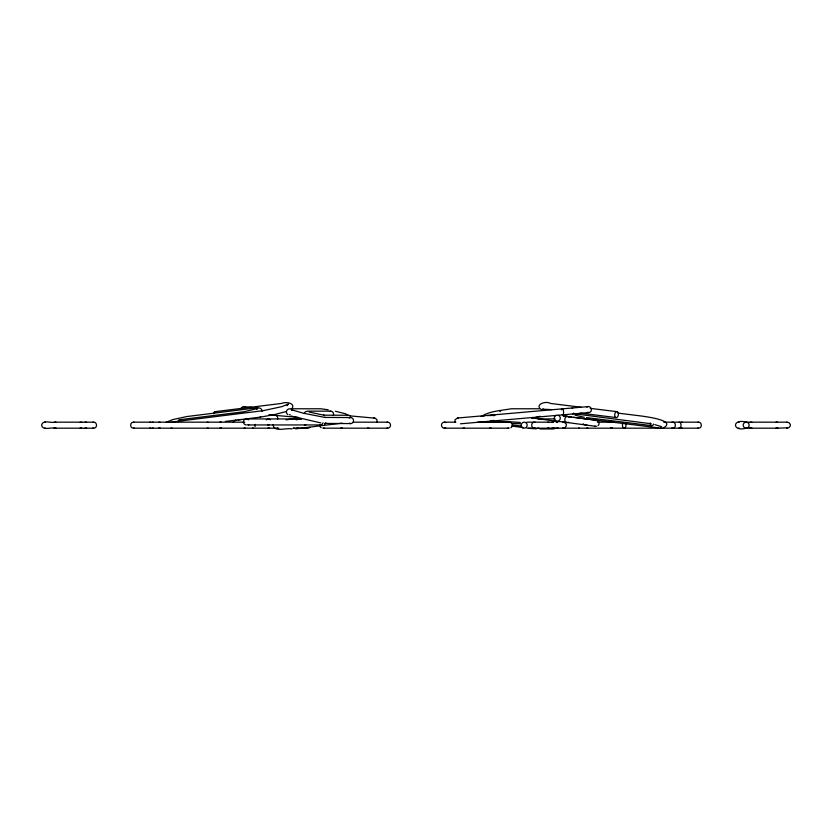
<?xml version="1.0" encoding="UTF-8"?>
<svg xmlns="http://www.w3.org/2000/svg" width="832" height="832" viewBox="0 0 832 832"><rect width="100%" height="100%" fill="white"/><g stroke="black" fill="none" stroke-linecap="round" stroke-linejoin="round"><path stroke-width="1.25" d="M377.062 422.053L376.958 419.744L375.263 418.194L349.856 415.865M304.138 413.587L305.458 411.705L307.351 411.154L330.626 411.154M254.987 426.681L255.289 424.393M273.146 424.757C273.718 432.848 286.863 427.409 291.99 428.958M325.884 422.718L324.48 424.538M287.009 405.704L288.517 403.998L281.674 406.682L263.182 410.675L172.994 421.907M240.677 408.554L242.986 406.619L251.794 407.285M233.106 422.188L235.487 420.358M244.244 419.817C242.341 421.564 243.807 425.058 246.376 424.944M481.073 416.551C489.715 411.008 501.218 410.561 511.233 408.772L539.386 408.772M256.589 409.458L257.754 408.439L244.275 411.726L179.348 419.754M291.855 408.938C296.088 402.719 285.303 401.586 281.507 403.447L214.854 411.684M597.938 425.724C600.038 424.247 599.071 420.597 596.513 420.358L563.399 415.938M564.855 427.773C570.388 422.458 559.603 420.451 556.234 422.167M266.25 419.817L268.382 418.933L270.525 419.817M510.858 427.773C513.5 426.421 512.304 422.022 509.34 422.167L477.63 422.167M558.106 427.856L553.238 428.958L540.01 428.958M259.958 417.154L260.697 416.863M166.109 422.334L172.775 419.598L186.774 416.551L254.717 408.086C257.431 407.368 262.278 407.441 262.111 411.341M490.381 415.553L491.847 415.022L494.052 415.709M493.844 420.472L490.838 420.742M586.758 407.118C590.845 404.258 593.726 412.152 588.754 412.578L558.438 415.23M346.746 415.615L347.693 415.251L323.534 415.189L324.21 415.262L309.14 412.038M277.607 428.064L277.118 428.303M481.801 416.291L484.536 415.719M540.082 416.302L532.012 418.538M286.208 411.528L274.227 414.658L260.354 417.113M253.323 428.074L252.574 428.074M579.426 428.074L578.677 428.074M273.541 415.386L274.3 415.178L273.614 415.272M568.672 422.302C562.734 424.289 564.148 413.66 569.358 417.144M594.963 420.555L596.513 420.358M588.234 406.588L457.506 418.028L455.042 419.744L454.938 422.053M245.242 428.074L244.171 428.074M587.829 428.074L586.758 428.074M543.171 409.032L542.402 409.167L551.855 409.625M662.948 428.147C677.685 420.566 645.746 416.738 642.169 416.114L617.999 413.119M248.882 424.84L247.406 424.84M55.557 428.074L54.038 428.074M324.324 428.074L322.795 428.074M509.205 428.074L507.676 428.074M777.962 428.074L776.443 428.074M235.57 420.347L236.174 420.264M238.108 420.004L241.186 419.598M220.574 428.178L221.354 428.074L219.835 428.074M286.052 419.827L298.646 418.142M296.088 419.744L301.184 419.068M269.495 428.074L267.956 428.074M342.098 423.155L295.651 428.844M564.044 428.074L562.505 428.074M54.662 422.167C51.064 423.342 42.578 419.328 41.6 425.173C42.578 431.018 51.064 427.003 54.662 428.178M80.163 422.271L81.723 422.271M44.616 428.178L45.396 428.074M92.872 422.271C97.094 421.034 98.051 428.282 93.652 428.178L55.203 428.178M81.723 428.074L80.163 428.074M244.733 422.167L133.546 422.167C129.667 422.011 129.667 428.334 133.546 428.178L278.772 428.178M158.673 422.271L160.233 422.271M133.546 428.178L134.326 428.074M160.233 428.074L158.673 428.074M269.162 424.84L267.602 424.84M298.272 428.074L296.712 428.074M342.368 428.074L340.798 428.074M489.632 422.271L491.202 422.271M508.56 422.271L509.34 422.167M491.202 428.074L489.632 428.074M547.539 422.271L549.099 422.271M562.567 422.271L563.347 422.167M535.288 428.074C530.494 429.364 530.494 420.982 535.288 422.271M549.099 428.074L547.539 428.074M671.767 422.271C676.572 420.971 676.572 429.374 671.767 428.074M697.674 422.271C701.906 421.023 702.863 428.282 698.454 428.178L526.843 428.178M746.169 422.167A3.006 2.995 -90 0 0 743.579 426.681A3.006 2.995 -90 0 0 748.758 426.681A3.006 2.995 -90 0 0 746.169 422.167C731.931 418.142 731.931 432.203 746.169 428.178M750.277 422.271L751.837 422.271M738.348 428.178L739.128 428.074M786.604 422.271L788.892 422.573L790.296 424.393L790.296 425.953L788.892 427.773L777.338 428.178M751.837 428.074L749.549 427.773M225.326 421.45L259.854 417.186M460.481 423.8L556.358 415.418M373.703 418.059L374.494 418.028M487.001 415.553L494.894 415.407M486.866 421.554L508.487 421.678M350.553 417.57L324.626 417.425L325.302 417.498L303.555 413.244L291.21 409.687L291.886 410.322M246.667 418.933L301.371 418.933M538.242 418.933L555.121 418.933M55.203 422.167L93.652 422.167M353.257 422.167L387.681 422.167M444.319 422.167L455.842 422.167M526.843 422.167L553.55 422.167M597.282 422.167L613.964 422.167M663.749 422.167L698.454 422.167M746.522 422.167L776.797 422.167M777.338 422.167L787.384 422.167M350.761 423.582L324.678 423.426M248.321 424.944L321.63 424.944M596.419 426.306L594.89 426.109M293.29 428.178L307.112 428.178M323.669 428.178L387.681 428.178M444.319 428.178L508.331 428.178M746.522 428.178L776.797 428.178M512.044 423.394L520.458 423.748M588.754 412.578L587.215 412.308M457.506 418.028L458.297 418.059M509.725 421.72L520.312 422.438M536.349 428.844L528.476 428.303M269.277 414.856L272.272 415.116M275.642 415.418L298.574 417.414M289.432 414.721L290.202 414.794M574.86 413.837L651.31 423.79M658.33 427.835L573.425 417.342M581.256 407.254L550.493 403.447C545.49 400.338 533.437 405.018 542.058 410.155M590.231 408.356L617.146 411.684A3.006 1.83 -83 0 1 617.77 416.603A3.006 1.83 -83 0 1 614.734 415.563A3.006 1.83 -83 0 1 617.146 411.684M580.06 413.109L615.95 417.55M586.529 417.591L651.456 425.62A3.006 1.83 -83 0 0 653.598 424.029M697.674 428.074L698.454 428.178M133.546 422.167L134.326 422.271M786.604 428.074L787.384 428.178M738.348 422.167L739.128 422.271M92.872 428.074L93.652 428.178M44.616 422.167L45.396 422.271M563.607 422.032L595.026 426.223M532.085 417.976L554.767 421.002M512.637 424.892L521.56 426.078M511.763 426.067L523.338 427.617M571.646 417.113L562.775 415.678M554.882 428.303L554.393 428.064M169.302 422.136L168.345 421.97L169.114 422.115M328.255 409.791L320.767 408.772L290.056 408.772C286.811 408.418 284.846 412.797 287.83 414.606M320.84 422.916L290.95 416M584.334 417.269L575.078 415.21M243.766 406.588L245.242 407.118M335.369 411.247L345.207 413.712L350.418 415.948M654.857 424.622L661.7 426.743M247.166 419.037L248.518 419.817M321.142 427.773L320.039 426.681M55.983 428.074A3.006 2.995 -90 0 1 54.434 428.074M54.434 422.271A3.006 2.995 -90 0 1 55.983 422.271M85.051 422.271A3.006 2.995 -90 0 1 86.601 422.271M86.601 428.074A3.006 2.995 -90 0 1 85.051 428.074M269.693 414.794A3.006 1.217 -85 0 1 269.069 414.731M172.006 428.074A3.006 1.789 -90 0 1 171.07 428.074M171.07 422.271A3.006 1.789 -90 0 1 172.006 422.271M208.229 428.074A3.006 1.789 -90 0 1 207.303 428.074M207.303 422.271A3.006 1.789 -90 0 1 208.229 422.271M294.59 428.189A3.006 2.746 82.4 0 1 293.166 428.189M245.263 419.162A3.006 3.006 0 0 1 246.802 418.954M275.85 415.376A3.006 3.006 0 0 1 277.482 419.307M309.93 427.294A3.006 3.006 0 0 1 307.029 428.074M368.95 428.074A3.006 2.85 -90 0 1 367.474 428.074M386.942 422.271A3.006 2.85 -90 0 1 390.53 425.173A3.006 2.85 -90 0 1 386.942 428.074M178.131 421.741A3.006 1.83 83 0 1 180.305 419.848M213.626 413.681A3.006 1.83 83 0 1 216.268 412.121M305.833 424.84A3.006 2.704 -90 0 1 304.439 424.84M323.045 422.718A3.006 2.704 -90 0 1 319.727 424.84M329.878 411.289A3.006 2.881 -90 0 1 333.268 415.574M349.128 418.028A3.006 2.881 -90 0 1 353.538 420.472A3.006 2.881 -90 0 1 349.305 423.238M150.602 428.074A3.006 1.768 -90 0 1 149.687 428.074M149.687 422.271A3.006 1.768 -90 0 1 150.602 422.271M153.192 428.074A3.006 1.768 -90 0 1 152.277 428.074M152.277 422.271A3.006 1.768 -90 0 1 153.192 422.271M553.509 428.074A3.006 3.006 0 0 1 551.949 428.074M551.949 422.271A3.006 3.006 0 0 1 553.509 422.271M464.526 428.074A3.006 2.85 -90 0 1 463.05 428.074M445.744 427.773A3.006 2.85 -90 0 1 441.47 425.173A3.006 2.85 -90 0 1 445.744 422.573M682.313 428.074A3.006 1.768 -90 0 1 681.398 428.074M681.398 422.271A3.006 1.768 -90 0 1 682.313 422.271M678.808 422.271A3.006 1.768 -90 0 1 681.034 425.173A3.006 1.768 -90 0 1 678.808 428.074M499.918 411.507A3.006 2.881 -90 0 1 500.625 411.226M651.456 425.62A3.006 1.83 -83 0 1 650.198 422.864M586.737 424.715A3.006 3.006 0 0 1 583.201 423.758M585.198 418.954A3.006 3.006 0 0 1 587.423 419.546M538.834 428.189A3.006 2.746 -82.4 0 1 537.41 428.189M553.384 421.408A3.006 2.746 -82.4 0 1 557.118 422.51M777.566 428.074A3.006 2.995 -90 0 1 776.017 428.074M776.017 422.271A3.006 2.995 -90 0 1 777.566 422.271M573.695 413.015A3.006 1.217 85 0 1 572.593 413.889M572.083 408.106A3.006 1.217 85 0 1 572.707 408.044M561.319 409.822A3.006 1.217 85 0 1 563.472 410.987A3.006 1.217 85 0 1 562.307 414.794M660.93 428.074A3.006 1.789 -90 0 1 659.994 428.074M625.498 423.051A3.006 1.789 -90 0 1 625.498 427.294A3.006 1.789 -90 0 1 622.96 427.294A3.006 1.789 -90 0 1 622.96 423.051M220.574 422.167L219.804 422.271L221.395 422.271L220.574 422.167M612.196 428.074L610.605 428.074L612.165 428.074M522.694 427.773A3.006 3.006 0 0 0 527.197 425.173A3.006 3.006 0 0 0 522.694 422.573A3.006 3.006 0 0 0 522.694 427.773M555.464 420.545A3.006 3.006 0 0 0 560.279 418.558A3.006 3.006 0 0 0 556.15 415.376A3.006 3.006 0 0 0 555.464 420.545"/></g></svg>
